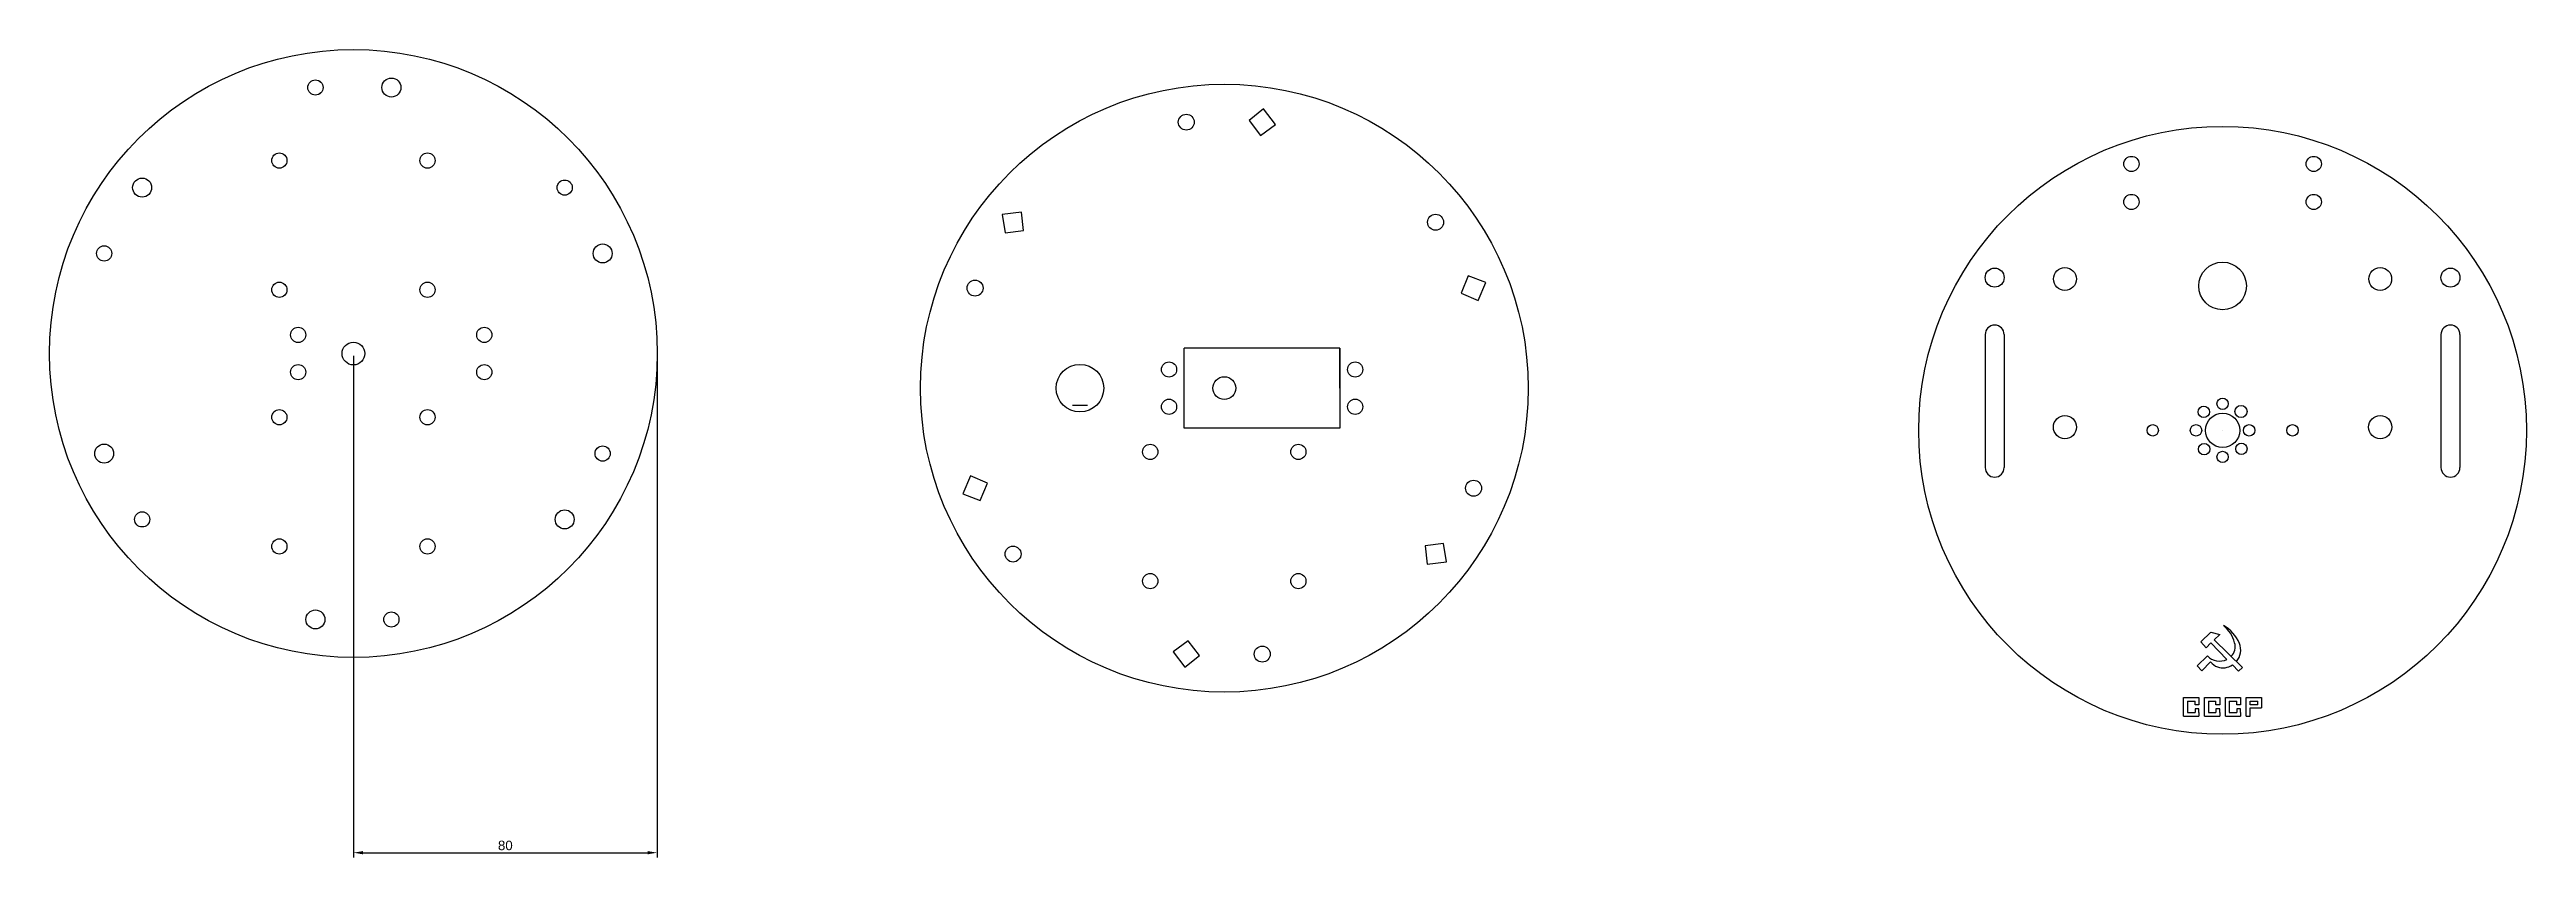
# Model space of a CAD drawing. Header units: millimetres. Extents: x 2118 to 2770, y 1356 to 1569.
import ezdxf

# ---------------------------------------------------------------- set-up
doc = ezdxf.new("R2010")
doc.units = ezdxf.units.MM
doc.styles.get("Standard").update_dxf_attribs({"font": 'arial.ttf'})
doc.dimstyles.new('ISO-25', dxfattribs={"dimtxt": 2.5, "dimasz": 2.5, "dimexe": 1.25, "dimexo": 0.625, "dimtad": 1, "dimtxsty": 'Standard', "dimcen": 2.5, "dimadec": 0, "dimazin": 0, "dimtfac": 1, "dimtmove": 0, "dimatfit": 3, "dimfxl": 1, "dimarcsym": 0})

# ---------------------------------------------------------------- blocks, each defined once
blk = doc.blocks.new('*U2')
at = {"color": 40, "true_color": 0xf8d731}
for centre, radius in [((-10.25, 0), 2), ((9.75, 0), 2.5)]:
    blk.add_circle(centre, radius, dxfattribs=at)
blk = doc.blocks.new('*U3')
at = {"color": 0, "linetype": 'ByBlock', "lineweight": -2, "transparency": 16777216}
blk.add_blockref('*U2', (2427.12, 1549.5), dxfattribs=at)
for p, rotation in [((2366.38, 1514.71), 60.00000000000001), ((2487.62, 1514.28), 299.9999999999999), ((2366.13, 1444.71), 120), ((2487.37, 1444.28), 239.9999999999999), ((2426.62, 1409.5), 180)]:
    blk.add_blockref('*U2', p, dxfattribs=dict(at, rotation=rotation))
blk = doc.blocks.new('*D6')
at = {"color": 0, "lineweight": -2, "transparency": 16777216}
for p, q in [((2197.59, 1487.99), (2197.59, 1355.98)), ((2277.59, 1487.99), (2277.59, 1355.98)), ((2200.09, 1357.23), (2275.09, 1357.23))]:
    blk.add_line(p, q, dxfattribs=at)
at = {"color": 0, "transparency": 16777216}
for points in [[(2200.09, 1357.65), (2200.09, 1356.81), (2197.59, 1357.23)], [(2275.09, 1357.65), (2275.09, 1356.81), (2277.59, 1357.23)]]:
    blk.add_solid(points, dxfattribs=at)
at = {"layer": 'Defpoints', "color": 0, "transparency": 16777216}
for p in [(2197.59, 1488.62), (2277.59, 1488.62), (2277.59, 1357.23)]:
    blk.add_point(p, dxfattribs=at)
at = {"color": 0, "transparency": 16777216, "insert": (2237.59, 1359.13), "char_height": 2.5, "attachment_point": 5}
blk.add_mtext('80', dxfattribs=at)
blk = doc.blocks.new('*U8')
at = {"color": 40, "true_color": 0xf8d731}
blk.add_circle((0, 0), 2.1, dxfattribs=at)
blk = doc.blocks.new('*U9')
at = {"color": 0, "linetype": 'ByBlock', "lineweight": -2, "transparency": 16777216}
for p, rotation in [((2416.87, 1549.5), 300.0000000000001), ((2482.5, 1523.16), 240), ((2492.5, 1453.16), 180), ((2371.25, 1435.84), 60.00000000000005), ((2436.87, 1409.5), 120)]:
    blk.add_blockref('*U8', p, dxfattribs=dict(at, rotation=rotation))
blk.add_blockref('*U8', (2361.25, 1505.84), dxfattribs=at)
blk = doc.blocks.new('*U10')
blk.add_lwpolyline([(-0.48, -3.47), (3.46, -0.59), (0.37, 3.47), (-3.46, 0.4)], close=True)
blk = doc.blocks.new('*U11')
at = {"color": 0, "linetype": 'ByBlock', "lineweight": -2, "transparency": 16777216}
blk.add_blockref('*U10', (2436.86, 1549.5), dxfattribs=at)
for p, rotation in [((2371.24, 1523.15), 59.99999999999999), ((2492.5, 1505.85), 300.0000000000001), ((2361.25, 1453.14), 120), ((2482.51, 1435.84), 240), ((2416.89, 1409.49), 180)]:
    blk.add_blockref('*U10', p, dxfattribs=dict(at, rotation=rotation))

msp = doc.modelspace()

# ---------------------------------------------------------------- linework, layer by layer
for p, q in [((2627.191, 1493.584), (2627.191, 1458.584)), ((2632.191, 1493.584), (2632.191, 1458.584)), ((2747.191, 1493.584), (2747.191, 1458.584)), ((2752.191, 1493.584), (2752.191, 1458.584)), ((2416.324, 1468.995), (2416.324, 1489.995)), ((2457.324, 1489.995), (2416.324, 1489.995)), ((2457.324, 1479.495), (2457.324, 1489.995)), ((2457.324, 1489.995), (2457.324, 1468.995)), ((2386.874, 1474.995), (2390.874, 1474.995)), ((2457.324, 1468.995), (2416.324, 1468.995)), ((2689.691, 1468.39), (2689.691, 1468.39)), ((2683.997, 1412.69), (2686.6, 1415.309)), ((2686.6, 1415.309), (2688.99, 1414.668)), ((2685.683, 1409.012), (2682.972, 1406.372)), ((2685.405, 1411.14), (2683.997, 1412.69)), ((2686.582, 1412.423), (2685.405, 1411.14)), ((2690.836, 1408.114), (2686.582, 1412.423)), ((2688.99, 1414.668), (2687.457, 1413.249)), ((2687.457, 1413.249), (2694.956, 1406.012)), ((2682.972, 1406.372), (2684.231, 1405.13)), ((2684.231, 1405.13), (2686.547, 1407.467)), ((2692.274, 1406.658), (2693.911, 1405)), ((2694.956, 1406.012), (2693.343, 1407.569)), ((2694.956, 1406.012), (2693.911, 1405)), ((2693.911, 1405), (2693.911, 1405)), ((2679.441, 1393.121), (2679.441, 1398.121)), ((2679.441, 1398.121), (2683.441, 1398.121)), ((2680.441, 1397.121), (2680.441, 1394.121)), ((2680.441, 1397.121), (2682.441, 1397.121)), ((2682.441, 1396.121), (2682.441, 1397.121)), ((2683.441, 1396.121), (2682.441, 1396.121)), ((2683.441, 1398.121), (2683.441, 1397.121)), ((2683.441, 1397.121), (2683.441, 1396.121)), ((2684.941, 1393.121), (2684.941, 1398.121)), ((2684.941, 1398.121), (2688.941, 1398.121)), ((2684.941, 1393.121), (2684.941, 1396.51)), ((2685.941, 1397.121), (2685.941, 1394.121)), ((2685.941, 1397.121), (2687.941, 1397.121)), ((2687.941, 1396.121), (2687.941, 1397.121)), ((2688.941, 1396.121), (2687.941, 1396.121)), ((2688.941, 1398.121), (2688.941, 1397.121)), ((2688.941, 1397.121), (2688.941, 1396.121)), ((2690.441, 1393.121), (2690.441, 1398.121)), ((2690.441, 1398.121), (2694.441, 1398.121)), ((2691.441, 1397.121), (2691.441, 1394.121)), ((2691.441, 1397.121), (2693.441, 1397.121)), ((2693.441, 1396.121), (2693.441, 1397.121)), ((2694.441, 1396.121), (2693.441, 1396.121)), ((2694.441, 1398.121), (2694.441, 1397.121)), ((2694.441, 1397.121), (2694.441, 1396.121)), ((2695.941, 1393.121), (2695.941, 1398.121)), ((2695.941, 1398.121), (2699.941, 1398.121)), ((2696.941, 1397.121), (2698.941, 1397.121)), ((2696.941, 1396.121), (2696.941, 1397.121)), ((2698.941, 1396.121), (2696.941, 1396.121)), ((2698.941, 1396.121), (2698.941, 1397.121)), ((2699.941, 1398.121), (2699.941, 1397.121)), ((2699.941, 1397.121), (2699.941, 1395.363)), ((2679.441, 1393.121), (2683.441, 1393.121)), ((2680.441, 1394.121), (2682.441, 1394.121)), ((2683.441, 1395.121), (2682.441, 1395.121)), ((2682.441, 1395.121), (2682.441, 1394.121)), ((2683.441, 1394.121), (2683.441, 1395.121)), ((2683.441, 1394.121), (2683.441, 1393.121)), ((2684.941, 1393.121), (2688.941, 1393.121)), ((2685.941, 1394.121), (2687.941, 1394.121)), ((2688.941, 1395.121), (2687.941, 1395.121)), ((2687.941, 1395.121), (2687.941, 1394.121)), ((2688.941, 1394.121), (2688.941, 1395.121)), ((2688.941, 1394.121), (2688.941, 1393.121)), ((2690.441, 1393.121), (2694.441, 1393.121)), ((2691.441, 1394.121), (2693.441, 1394.121)), ((2694.441, 1395.121), (2693.441, 1395.121)), ((2693.441, 1395.121), (2693.441, 1394.121)), ((2694.441, 1394.121), (2694.441, 1395.121)), ((2694.441, 1394.121), (2694.441, 1393.121)), ((2695.941, 1393.121), (2696.941, 1393.121)), ((2696.941, 1393.121), (2696.941, 1395.363)), ((2696.941, 1395.363), (2699.941, 1395.363))]:
    msp.add_line(p, q)
for centre, radius in [((2197.594, 1488.615), 80), ((2187.594, 1558.615), 2), ((2426.874, 1479.495), 80), ((2689.691, 1468.39), 80), ((2178.094, 1539.394), 2), ((2217.094, 1539.394), 2), ((2665.691, 1538.509), 2), ((2713.691, 1538.509), 2), ((2665.691, 1528.509), 2), ((2713.691, 1528.509), 2), ((2178.094, 1505.394), 2), ((2217.094, 1505.394), 2), ((2629.691, 1508.584), 2.5), ((2648.187, 1508.232), 3), ((2689.691, 1506.39), 6.27), ((2731.195, 1508.232), 3), ((2749.691, 1508.584), 2.5), ((2183.044, 1493.515), 2), ((2232.044, 1493.515), 2), ((2197.594, 1488.615), 3), ((2183.044, 1483.715), 2), ((2232.044, 1483.715), 2), ((2388.874, 1479.495), 6.27), ((2412.324, 1484.395), 2), ((2426.874, 1479.495), 3), ((2461.324, 1484.395), 2), ((2178.094, 1471.836), 2), ((2217.094, 1471.836), 2), ((2412.324, 1474.595), 2), ((2461.324, 1474.595), 2), ((2684.738, 1473.245), 1.5), ((2689.691, 1475.39), 1.5), ((2694.545, 1473.343), 1.6), ((2648.187, 1469.232), 3.05), ((2671.291, 1468.39), 1.5), ((2682.691, 1468.39), 1.5), ((2689.691, 1468.39), 4.5), ((2696.691, 1468.39), 1.5), ((2708.091, 1468.39), 1.5), ((2731.195, 1469.232), 3.05), ((2407.374, 1462.716), 2), ((2446.374, 1462.716), 2), ((2684.836, 1463.437), 1.5), ((2689.691, 1461.39), 1.5), ((2694.644, 1463.535), 1.5), ((2178.094, 1437.836), 2), ((2217.094, 1437.836), 2), ((2407.374, 1428.716), 2), ((2446.374, 1428.716), 2)]:
    msp.add_circle(centre, radius)
for centre, radius, start, end in [((2629.691, 1493.584), 2.5, 0, 180), ((2749.691, 1493.584), 2.5, 0, 180), ((2629.691, 1458.584), 2.5, 180, 0), ((2749.691, 1458.584), 2.5, 180, 0), ((2685.573, 1408.812), 9.25, 22.374646, 62.097996), ((2684.414, 1410.175), 8.747, 15.274294, 51.14508), ((2688.869, 1412.06), 4.41, 223.735332, 296.50028), ((2689.686, 1411.408), 3.343, 312.199805, 18.689), ((2689.819, 1410.595), 4.645, 319.346477, 21.976322), ((2689.764, 1409.895), 4.03, 217.044604, 249.195963), ((2689.78, 1410.278), 4.395, 250.770084, 304.561963)]:
    msp.add_arc(centre, radius, start, end)

# ---------------------------------------------------------------- block references
for name, p in [('*U3', (-229.28, 9.12)), ('*U11', (0, 0)), ('*U9', (0, 0))]:
    msp.add_blockref(name, p)

# ---------------------------------------------------------------- dimensions: what is measured, and where the dimension line sits
dim = msp.add_linear_dim(base=(2277.594, 1357.229), p1=(2197.594, 1488.615), p2=(2277.594, 1488.615), dimstyle='ISO-25')
dim.commit()
dim.dimension.update_dxf_attribs({"geometry": '*D6', "text_midpoint": (2237.594, 1359.131)})

doc.saveas('drawing.dxf')
